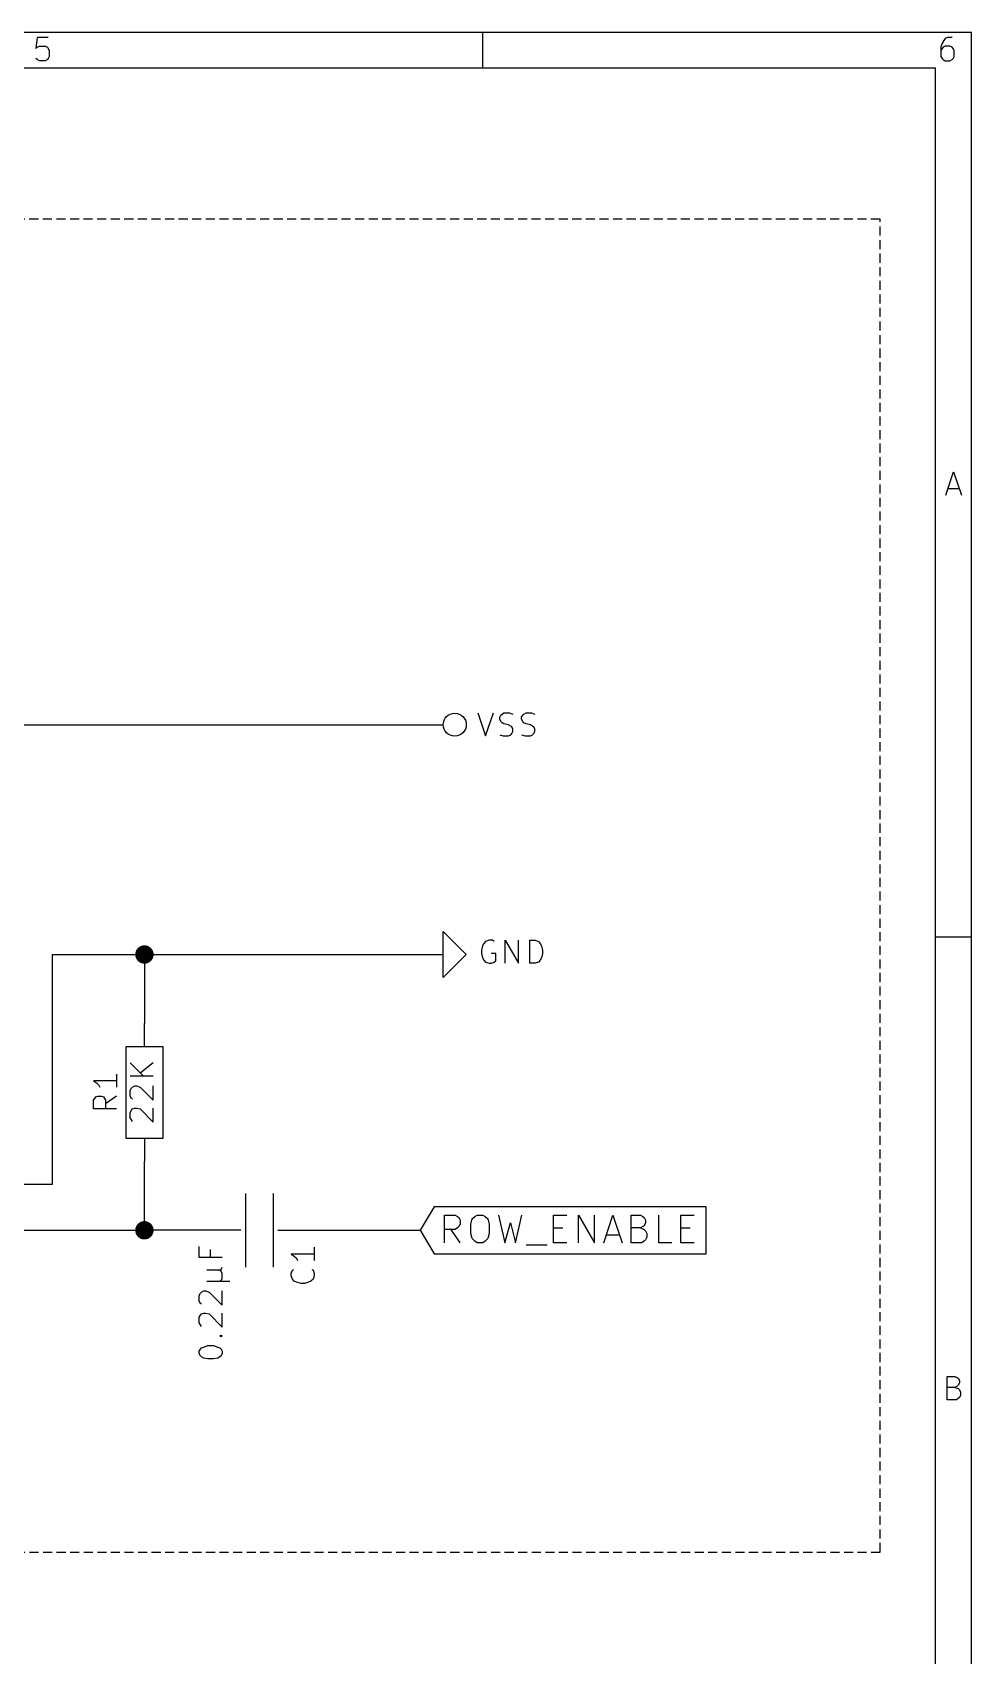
# Model space of a CAD drawing. Extents: x 10 to 287, y -200 to -10.
# Drawn here: x 235.1 to 287, y -99.7 to -10 of the extents above; entities that cross this region are included whole.
import ezdxf

# ---------------------------------------------------------------- set-up
doc = ezdxf.new("R2010")
doc.units = 0
doc.header["$MEASUREMENT"] = 0
doc.linetypes.add('DASHED', pattern=[0.75, 0.5, -0.25])
for name, color, linetype in [('BLUE3', 171, 'CONTINUOUS'), ('CYAN2', 4, 'CONTINUOUS'), ('GREEN2', 3, 'CONTINUOUS'), ('RED2', 1, 'CONTINUOUS')]:
    doc.layers.add(name, color=color, linetype=linetype)

msp = doc.modelspace()

# ---------------------------------------------------------------- linework, layer by layer
at = {"layer": 'BLUE3', "linetype": 'DASHED'}
for p, q in [((281.94, -20.32), (139.7, -20.32)), ((281.94, -93.98), (281.94, -20.32)), ((139.7, -93.98), (281.94, -93.98))]:
    msp.add_line(p, q, dxfattribs=at)
at = {"layer": 'CYAN2', "linetype": 'CONTINUOUS'}
for p, q in [((259.715, -47.5996), (260.147, -48.8696)), ((260.147, -48.8696), (260.579, -47.5996)), ((260.934, -47.8536), (260.985, -47.7266)), ((260.934, -47.9552), (260.934, -47.8536)), ((260.985, -48.0822), (260.934, -47.9552)), ((260.985, -47.7266), (261.061, -47.6758)), ((261.061, -48.1584), (260.985, -48.0822)), ((261.061, -47.6758), (261.163, -47.5996)), ((261.163, -48.2092), (261.061, -48.1584)), ((261.163, -47.5996), (261.468, -47.5996)), ((261.417, -48.26), (261.163, -48.2092)), ((261.544, -48.3362), (261.417, -48.26)), ((261.468, -47.5996), (261.645, -47.6758)), ((261.595, -48.387), (261.544, -48.3362)), ((261.645, -48.514), (261.595, -48.387)), ((262.128, -47.8536), (262.204, -47.7266)), ((262.128, -47.9552), (262.128, -47.8536)), ((262.204, -48.0822), (262.128, -47.9552)), ((262.204, -47.7266), (262.255, -47.6758)), ((262.255, -48.1584), (262.204, -48.0822)), ((262.255, -47.6758), (262.382, -47.5996)), ((262.382, -48.2092), (262.255, -48.1584)), ((262.382, -47.5996), (262.687, -47.5996)), ((262.636, -48.26), (262.382, -48.2092)), ((262.738, -48.3362), (262.636, -48.26)), ((262.687, -47.5996), (262.865, -47.6758)), ((262.814, -48.387), (262.738, -48.3362)), ((262.865, -48.514), (262.814, -48.387)), ((260.934, -48.8188), (261.112, -48.8696)), ((261.112, -48.8696), (261.417, -48.8696)), ((261.417, -48.8696), (261.544, -48.8188)), ((261.544, -48.8188), (261.595, -48.7426)), ((261.595, -48.7426), (261.645, -48.641)), ((261.645, -48.641), (261.645, -48.514)), ((262.128, -48.8188), (262.331, -48.8696)), ((262.331, -48.8696), (262.636, -48.8696)), ((262.636, -48.8696), (262.738, -48.8188)), ((262.738, -48.8188), (262.814, -48.7426)), ((262.814, -48.7426), (262.865, -48.641)), ((262.865, -48.641), (262.865, -48.514)), ((259.969, -60.4774), (259.918, -60.7314)), ((259.918, -60.7314), (259.918, -60.9092)), ((259.918, -60.9092), (259.969, -61.1378)), ((260.045, -60.3504), (259.969, -60.4774)), ((260.147, -60.2488), (260.045, -60.3504)), ((260.35, -60.1726), (260.147, -60.2488)), ((260.528, -60.1726), (260.35, -60.1726)), ((260.706, -60.9092), (260.452, -60.9092)), ((260.629, -60.2488), (260.528, -60.1726)), ((260.706, -61.3156), (260.706, -60.9092)), ((261.239, -61.4426), (261.239, -60.1726)), ((261.239, -60.1726), (261.976, -61.4426)), ((261.976, -61.4426), (261.976, -60.1726)), ((262.585, -61.4426), (262.585, -60.1726)), ((262.585, -60.1726), (262.89, -60.1726)), ((262.89, -60.1726), (263.068, -60.2488)), ((263.068, -60.2488), (263.169, -60.3504)), ((263.169, -60.3504), (263.246, -60.4774)), ((263.246, -60.4774), (263.296, -60.7314)), ((263.296, -60.9092), (263.246, -61.1378)), ((263.296, -60.7314), (263.296, -60.9092)), ((259.969, -61.1378), (260.045, -61.2648)), ((260.045, -61.2648), (260.147, -61.3918)), ((260.147, -61.3918), (260.35, -61.4426)), ((260.35, -61.4426), (260.452, -61.4426)), ((260.452, -61.4426), (260.629, -61.3918)), ((260.629, -61.3918), (260.706, -61.3156)), ((262.89, -61.4426), (262.585, -61.4426)), ((263.068, -61.3918), (262.89, -61.4426)), ((263.169, -61.2648), (263.068, -61.3918)), ((263.246, -61.1378), (263.169, -61.2648)), ((240.513, -66.9544), (241.249, -67.691)), ((241.783, -66.9544), (241.071, -67.5132)), ((239.751, -67.945), (238.481, -67.945)), ((238.481, -67.945), (238.658, -68.0466)), ((238.658, -68.0466), (238.785, -68.1736)), ((239.751, -67.564), (239.751, -68.3006)), ((241.783, -67.691), (240.513, -67.691)), ((238.481, -69.0118), (238.557, -68.9102)), ((238.481, -69.4944), (238.481, -69.0118)), ((238.557, -68.9102), (238.608, -68.834)), ((238.608, -68.834), (238.735, -68.7832)), ((238.735, -68.7832), (238.912, -68.7832)), ((238.785, -68.1736), (238.836, -68.3006)), ((238.912, -68.7832), (239.039, -68.834)), ((239.039, -68.834), (239.09, -68.9102)), ((239.09, -68.9102), (239.141, -69.0118)), ((239.751, -68.7832), (239.141, -69.215)), ((239.141, -69.0118), (239.141, -69.4944)), ((240.513, -68.4784), (240.589, -68.3514)), ((240.513, -68.7832), (240.513, -68.4784)), ((240.589, -68.9102), (240.513, -68.7832)), ((240.589, -68.3514), (240.64, -68.3006)), ((240.64, -68.961), (240.589, -68.9102)), ((240.64, -68.3006), (240.767, -68.2244)), ((240.767, -68.2244), (240.868, -68.2244)), ((240.868, -68.2244), (241.071, -68.3006)), ((241.071, -68.3006), (241.783, -69.0118)), ((241.783, -69.0118), (241.783, -68.2244)), ((239.751, -69.4944), (238.481, -69.4944)), ((240.513, -69.6976), (240.589, -69.5706)), ((240.513, -69.977), (240.513, -69.6976)), ((240.589, -69.5706), (240.64, -69.4944)), ((240.64, -69.4944), (240.767, -69.4436)), ((240.767, -69.4436), (240.868, -69.4436)), ((240.868, -69.4436), (241.071, -69.4944)), ((241.071, -69.4944), (241.783, -70.231)), ((241.783, -70.231), (241.783, -69.4436)), ((240.589, -70.104), (240.513, -69.977)), ((240.64, -70.1802), (240.589, -70.104)), ((244.323, -77.6986), (244.323, -77.089)), ((245.593, -77.6986), (244.323, -77.6986)), ((244.932, -77.2668), (244.932, -77.6986)), ((250.673, -77.5208), (249.403, -77.5208)), ((249.403, -77.5208), (249.58, -77.6224)), ((249.58, -77.6224), (249.707, -77.7494)), ((249.707, -77.7494), (249.758, -77.8764)), ((250.673, -77.1398), (250.673, -77.8764)), ((245.415, -78.4098), (244.754, -78.4098)), ((245.415, -78.4098), (245.542, -78.359)), ((245.542, -78.4606), (245.415, -78.4098)), ((245.542, -78.359), (245.593, -78.232)), ((245.593, -78.5876), (245.542, -78.4606)), ((245.542, -78.9686), (245.593, -78.8416)), ((245.593, -78.8416), (245.593, -78.5876)), ((249.403, -78.5876), (249.479, -78.4098)), ((249.403, -78.7146), (249.403, -78.5876)), ((249.479, -78.8924), (249.403, -78.7146)), ((249.479, -78.4098), (249.53, -78.359)), ((249.58, -79.0194), (249.479, -78.8924)), ((250.622, -78.8924), (250.495, -79.0194)), ((250.546, -78.359), (250.622, -78.4098)), ((250.622, -78.4098), (250.673, -78.5876)), ((250.673, -78.7146), (250.622, -78.8924)), ((250.673, -78.5876), (250.673, -78.7146)), ((244.323, -79.8068), (244.399, -79.6798)), ((244.323, -80.1116), (244.323, -79.8068)), ((244.399, -79.6798), (244.45, -79.629)), ((244.45, -79.629), (244.577, -79.5528)), ((244.577, -79.5528), (244.678, -79.5528)), ((244.678, -79.5528), (244.881, -79.629)), ((244.754, -79.0194), (246.024, -79.0194)), ((244.881, -79.629), (245.593, -80.3402)), ((245.415, -79.0194), (245.542, -78.9686)), ((245.593, -80.3402), (245.593, -79.5528)), ((249.707, -79.0702), (249.58, -79.0194)), ((249.961, -79.1464), (249.707, -79.0702)), ((250.139, -79.1464), (249.961, -79.1464)), ((250.368, -79.0702), (250.139, -79.1464)), ((250.495, -79.0194), (250.368, -79.0702)), ((244.399, -80.2386), (244.323, -80.1116)), ((244.45, -80.2894), (244.399, -80.2386)), ((244.323, -81.0006), (244.399, -80.899)), ((244.323, -81.3054), (244.323, -81.0006)), ((244.399, -81.4324), (244.323, -81.3054)), ((244.399, -80.899), (244.45, -80.8228)), ((244.45, -81.5086), (244.399, -81.4324)), ((244.45, -80.8228), (244.577, -80.772)), ((244.577, -80.772), (244.678, -80.772)), ((244.678, -80.772), (244.881, -80.8228)), ((244.881, -80.8228), (245.593, -81.5594)), ((245.593, -81.5594), (245.593, -80.772)), ((245.466, -82.042), (245.542, -81.9912)), ((245.542, -82.0928), (245.466, -82.042)), ((245.466, -82.042), (245.593, -82.042)), ((245.542, -81.9912), (245.593, -82.042)), ((245.593, -82.042), (245.542, -82.0928)), ((244.323, -82.8802), (244.399, -82.7786)), ((244.323, -83.0072), (244.323, -82.8802)), ((244.399, -83.1342), (244.323, -83.0072)), ((244.399, -82.7786), (244.45, -82.7024)), ((244.45, -83.185), (244.399, -83.1342)), ((244.45, -82.7024), (244.577, -82.6516)), ((244.577, -83.2612), (244.45, -83.185)), ((244.577, -82.6516), (244.805, -82.5754)), ((244.805, -83.312), (244.577, -83.2612)), ((244.805, -82.5754), (245.11, -82.5754)), ((245.11, -83.312), (244.805, -83.312)), ((245.11, -82.5754), (245.364, -82.6516)), ((245.364, -83.2612), (245.11, -83.312)), ((245.364, -82.6516), (245.466, -82.7024)), ((245.466, -83.185), (245.364, -83.2612)), ((245.466, -82.7024), (245.542, -82.7786)), ((245.542, -83.1342), (245.466, -83.185)), ((245.542, -82.7786), (245.593, -82.8802)), ((245.593, -83.0072), (245.542, -83.1342)), ((245.593, -82.8802), (245.593, -83.0072))]:
    msp.add_line(p, q, dxfattribs=at)
at = {"layer": 'GREEN2', "linetype": 'CONTINUOUS'}
for p, q in [((210.82, -48.26), (256.54, -48.26)), ((236.22, -73.66), (236.22, -60.96)), ((236.22, -60.96), (241.3, -60.96)), ((241.3, -60.96), (241.3, -64.77)), ((241.3, -60.96), (256.54, -60.96)), ((241.3, -76.2), (241.3, -72.39)), ((210.82, -73.66), (236.22, -73.66)), ((210.82, -76.2), (241.3, -76.2)), ((243.84, -76.2), (241.3, -76.2)), ((251.46, -76.2), (256.54, -76.2))]:
    msp.add_line(p, q, dxfattribs=at)
at = {"layer": 'GREEN2', "const_width": 0.508}
for points in [[(241.046, -60.96, 1), (241.554, -60.96, 1)], [(241.046, -76.2, 1), (241.554, -76.2, 1)]]:
    msp.add_lwpolyline(points, format="xyb", close=True, dxfattribs=at)
at = {"layer": 'RED2', "linetype": 'CONTINUOUS'}
for p, q in [((286.995, -10.0076), (10.0076, -10.0076)), ((235.382, -10.287), (235.306, -10.8966)), ((235.991, -10.287), (235.382, -10.287)), ((259.994, -11.9888), (259.994, -10.0076)), ((285.369, -10.5918), (285.293, -10.8204)), ((285.496, -10.3886), (285.369, -10.5918)), ((285.547, -10.3378), (285.496, -10.3886)), ((285.674, -10.287), (285.547, -10.3378)), ((285.928, -10.287), (285.674, -10.287)), ((286.995, -200), (286.995, -10.0076)), ((235.306, -10.8966), (235.382, -10.8204)), ((235.382, -11.5062), (235.306, -11.4554)), ((235.382, -10.8204), (235.509, -10.7696)), ((235.509, -11.5824), (235.382, -11.5062)), ((235.509, -10.7696), (235.814, -10.7696)), ((235.814, -11.5824), (235.509, -11.5824)), ((235.814, -10.7696), (235.941, -10.8204)), ((235.941, -11.5062), (235.814, -11.5824)), ((235.941, -10.8204), (235.991, -10.8966)), ((235.991, -11.4554), (235.941, -11.5062)), ((235.991, -10.8966), (236.042, -11.0236)), ((236.042, -11.3284), (235.991, -11.4554)), ((236.042, -11.0236), (236.042, -11.3284)), ((285.293, -10.8204), (285.293, -11.3284)), ((285.369, -10.8966), (285.293, -11.0236)), ((285.293, -11.3284), (285.369, -11.4554)), ((285.42, -10.8204), (285.369, -10.8966)), ((285.369, -11.4554), (285.42, -11.5062)), ((285.547, -10.7696), (285.42, -10.8204)), ((285.42, -11.5062), (285.547, -11.5824)), ((285.801, -10.7696), (285.547, -10.7696)), ((285.547, -11.5824), (285.801, -11.5824)), ((285.928, -10.8204), (285.801, -10.7696)), ((285.801, -11.5824), (285.928, -11.5062)), ((285.979, -10.8966), (285.928, -10.8204)), ((285.928, -11.5062), (285.979, -11.4554)), ((286.029, -11.0236), (285.979, -10.8966)), ((285.979, -11.4554), (286.029, -11.3284)), ((286.029, -11.3284), (286.029, -11.0236)), ((285.013, -11.9888), (11.9888, -11.9888)), ((285.013, -198.018), (285.013, -11.9888)), ((285.572, -35.5854), (286.004, -34.29)), ((286.004, -34.29), (286.436, -35.5854)), ((285.674, -35.2044), (286.309, -35.2044)), ((256.54, -48.26), (257.81, -48.26)), ((257.81, -60.96), (257.81, -59.69)), ((257.81, -59.69), (259.08, -60.96)), ((286.995, -59.9948), (285.013, -59.9948)), ((256.54, -60.96), (257.81, -60.96)), ((259.08, -60.96), (257.81, -62.23)), ((257.81, -62.23), (257.81, -60.96)), ((241.3, -66.04), (241.3, -64.77)), ((240.284, -71.12), (240.284, -66.04)), ((240.284, -66.04), (242.316, -66.04)), ((242.316, -66.04), (242.316, -71.12)), ((242.316, -71.12), (240.284, -71.12)), ((241.3, -71.12), (241.3, -72.39)), ((246.888, -74.168), (246.888, -78.232)), ((248.412, -74.168), (248.412, -78.232)), ((257.302, -74.9046), (256.54, -76.2)), ((272.339, -74.9046), (257.302, -74.9046)), ((272.339, -76.2), (272.339, -74.9046)), ((246.634, -76.2), (243.84, -76.2)), ((248.666, -76.2), (251.46, -76.2)), ((256.54, -76.2), (257.302, -77.4954)), ((257.886, -76.8858), (257.886, -75.3618)), ((257.886, -75.3618), (258.47, -75.3618)), ((258.47, -76.1492), (257.886, -76.1492)), ((258.75, -76.8858), (258.242, -76.1492)), ((258.47, -75.3618), (258.597, -75.438)), ((258.597, -76.073), (258.47, -76.1492)), ((258.597, -75.438), (258.674, -75.4888)), ((258.674, -75.9968), (258.597, -76.073)), ((258.674, -75.4888), (258.75, -75.6412)), ((258.75, -75.8698), (258.674, -75.9968)), ((258.75, -75.6412), (258.75, -75.8698)), ((259.334, -75.8698), (259.41, -75.565)), ((259.334, -76.3778), (259.334, -75.8698)), ((259.41, -75.565), (259.563, -75.438)), ((259.563, -75.438), (259.69, -75.3618)), ((259.69, -75.3618), (259.994, -75.3618)), ((259.994, -75.3618), (260.121, -75.438)), ((260.121, -75.438), (260.274, -75.565)), ((260.274, -75.565), (260.35, -75.8698)), ((260.35, -75.8698), (260.35, -76.3778)), ((260.858, -75.3618), (261.214, -76.8858)), ((261.214, -76.8858), (261.518, -75.7936)), ((261.518, -75.7936), (261.798, -76.8858)), ((261.798, -76.8858), (262.153, -75.3618)), ((263.906, -76.8858), (263.906, -75.3618)), ((263.906, -75.3618), (264.643, -75.3618)), ((263.906, -76.073), (264.414, -76.073)), ((265.278, -76.8858), (265.278, -75.3618)), ((265.278, -75.3618), (266.167, -76.8858)), ((266.167, -76.8858), (266.167, -75.3618)), ((266.675, -76.8858), (267.183, -75.3618)), ((267.183, -75.3618), (267.691, -76.8858)), ((268.199, -76.8858), (268.199, -75.3618)), ((268.199, -75.3618), (268.707, -75.3618)), ((268.707, -76.073), (268.199, -76.073)), ((268.707, -75.3618), (268.834, -75.438)), ((268.834, -75.9968), (268.707, -76.073)), ((268.707, -76.073), (268.91, -76.1492)), ((268.834, -75.438), (268.91, -75.4888)), ((268.91, -75.946), (268.834, -75.9968)), ((268.91, -75.4888), (268.986, -75.6412)), ((268.986, -75.7936), (268.91, -75.946)), ((268.91, -76.1492), (268.986, -76.2254)), ((268.986, -75.6412), (268.986, -75.7936)), ((268.986, -76.2254), (269.062, -76.3778)), ((269.723, -76.8858), (269.723, -75.3618)), ((270.942, -76.8858), (270.942, -75.3618)), ((270.942, -75.3618), (271.678, -75.3618)), ((270.942, -76.073), (271.45, -76.073)), ((272.339, -77.4954), (272.339, -76.2)), ((259.41, -76.6572), (259.334, -76.3778)), ((259.563, -76.8096), (259.41, -76.6572)), ((259.69, -76.8858), (259.563, -76.8096)), ((259.994, -76.8858), (259.69, -76.8858)), ((260.121, -76.8096), (259.994, -76.8858)), ((260.274, -76.6572), (260.121, -76.8096)), ((260.35, -76.3778), (260.274, -76.6572)), ((262.382, -77.0128), (263.55, -77.0128)), ((264.643, -76.8858), (263.906, -76.8858)), ((266.802, -76.454), (267.538, -76.454)), ((268.757, -76.8858), (268.199, -76.8858)), ((268.91, -76.8096), (268.757, -76.8858)), ((268.986, -76.7334), (268.91, -76.8096)), ((269.062, -76.581), (268.986, -76.7334)), ((269.062, -76.3778), (269.062, -76.581)), ((270.434, -76.8858), (269.723, -76.8858)), ((271.678, -76.8858), (270.942, -76.8858)), ((257.302, -77.4954), (272.339, -77.4954)), ((285.648, -85.5726), (285.648, -84.2772)), ((285.648, -84.2772), (286.08, -84.2772)), ((286.08, -84.2772), (286.207, -84.328)), ((286.08, -84.8868), (285.648, -84.8868)), ((286.207, -84.8106), (286.08, -84.8868)), ((286.08, -84.8868), (286.258, -84.9376)), ((286.207, -84.328), (286.258, -84.3788)), ((286.258, -84.7598), (286.207, -84.8106)), ((286.258, -84.3788), (286.334, -84.5058)), ((286.334, -84.6328), (286.258, -84.7598)), ((286.258, -84.9376), (286.334, -85.0138)), ((286.334, -84.5058), (286.334, -84.6328)), ((286.334, -85.0138), (286.385, -85.1408)), ((286.385, -85.1408), (286.385, -85.3186)), ((286.156, -85.5726), (285.648, -85.5726)), ((286.258, -85.4964), (286.156, -85.5726)), ((286.334, -85.4456), (286.258, -85.4964)), ((286.385, -85.3186), (286.334, -85.4456))]:
    msp.add_line(p, q, dxfattribs=at)
at = {"layer": 'RED2'}
msp.add_circle((258.445, -48.26), 0.635, dxfattribs=at)

doc.saveas('drawing.dxf')
